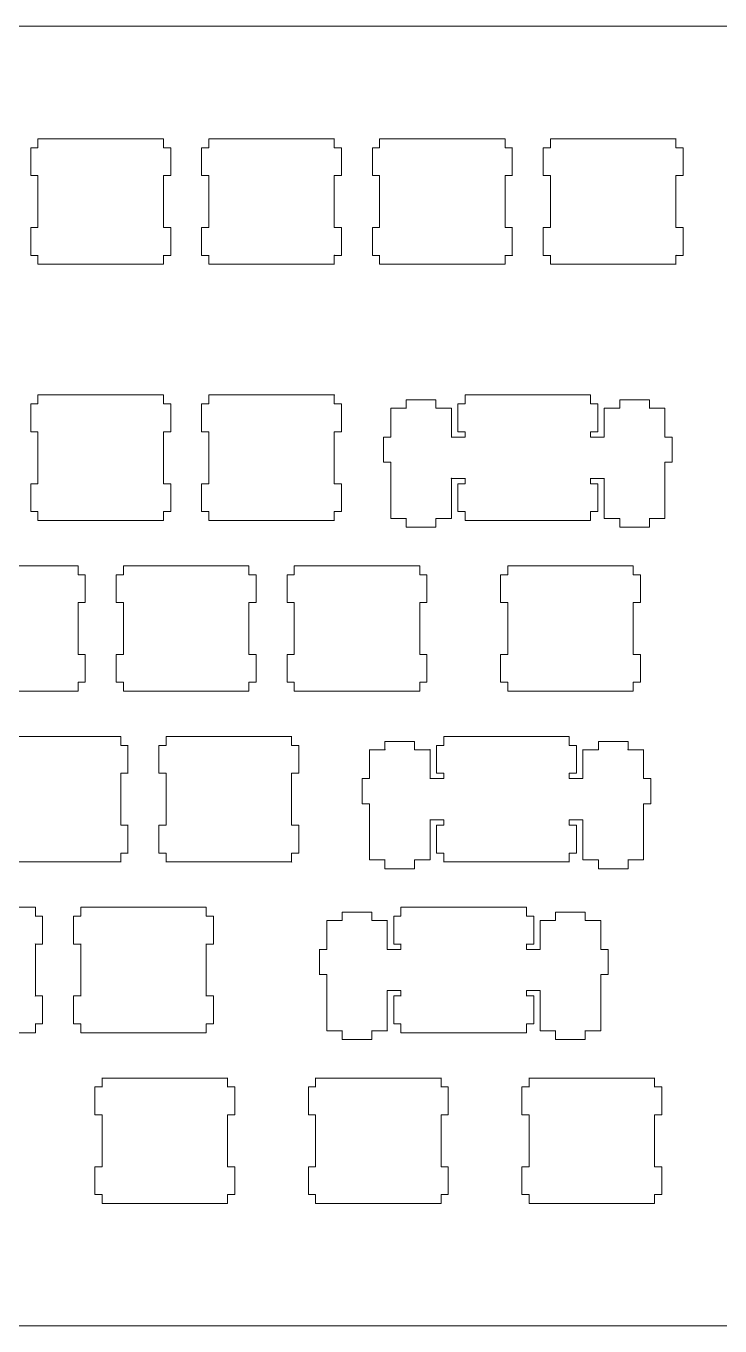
# Model space of a CAD drawing. Header units: millimetres. Extents: x 0 to 1189, y 0 to 841.
# Drawn here: x 292.9 to 370.3, y 141.1 to 286.1 of the extents above; entities that cross this region are included whole.
import ezdxf

# ---------------------------------------------------------------- set-up
doc = ezdxf.new("R2010")
doc.units = ezdxf.units.MM

msp = doc.modelspace()

# ---------------------------------------------------------------- linework, layer by layer
at = {"lineweight": 18}
for p, q in [((74.94, 286.1), (454.45, 286.1)), ((294.24, 273.52), (308.24, 273.52)), ((294.24, 272.52), (294.24, 273.52)), ((308.24, 272.52), (308.24, 273.52)), ((313.29, 273.52), (327.29, 273.52)), ((313.29, 272.52), (313.29, 273.52)), ((327.29, 272.52), (327.29, 273.52)), ((332.34, 273.52), (346.34, 273.52)), ((332.34, 272.52), (332.34, 273.52)), ((346.34, 272.52), (346.34, 273.52)), ((351.39, 273.52), (365.39, 273.52)), ((351.39, 272.52), (351.39, 273.52)), ((365.39, 272.52), (365.39, 273.52)), ((293.44, 269.42), (293.44, 272.52)), ((293.44, 272.52), (294.24, 272.52)), ((308.24, 272.52), (309.04, 272.52)), ((309.04, 269.42), (309.04, 272.52)), ((312.49, 272.52), (313.29, 272.52)), ((312.49, 269.42), (312.49, 272.52)), ((327.29, 272.52), (328.09, 272.52)), ((328.09, 269.42), (328.09, 272.52)), ((331.54, 269.42), (331.54, 272.52)), ((331.54, 272.52), (332.34, 272.52)), ((346.34, 272.52), (347.14, 272.52)), ((347.14, 269.42), (347.14, 272.52)), ((350.59, 272.52), (351.39, 272.52)), ((350.59, 269.42), (350.59, 272.52)), ((365.39, 272.52), (366.19, 272.52)), ((366.19, 269.42), (366.19, 272.52)), ((293.44, 269.42), (294.24, 269.42)), ((294.24, 263.62), (294.24, 269.42)), ((308.24, 269.42), (309.04, 269.42)), ((308.24, 263.62), (308.24, 269.42)), ((312.49, 269.42), (313.29, 269.42)), ((313.29, 263.62), (313.29, 269.42)), ((327.29, 263.62), (327.29, 269.42)), ((327.29, 269.42), (328.09, 269.42)), ((331.54, 269.42), (332.34, 269.42)), ((332.34, 263.62), (332.34, 269.42)), ((346.34, 263.62), (346.34, 269.42)), ((346.34, 269.42), (347.14, 269.42)), ((350.59, 269.42), (351.39, 269.42)), ((351.39, 263.62), (351.39, 269.42)), ((365.39, 269.42), (366.19, 269.42)), ((365.39, 263.62), (365.39, 269.42)), ((293.44, 260.52), (293.44, 263.62)), ((293.44, 263.62), (294.24, 263.62)), ((308.24, 263.62), (309.04, 263.62)), ((309.04, 260.52), (309.04, 263.62)), ((312.49, 263.62), (313.29, 263.62)), ((312.49, 260.52), (312.49, 263.62)), ((327.29, 263.62), (328.09, 263.62)), ((328.09, 260.52), (328.09, 263.62)), ((331.54, 260.52), (331.54, 263.62)), ((331.54, 263.62), (332.34, 263.62)), ((346.34, 263.62), (347.14, 263.62)), ((347.14, 260.52), (347.14, 263.62)), ((350.59, 263.62), (351.39, 263.62)), ((350.59, 260.52), (350.59, 263.62)), ((365.39, 263.62), (366.19, 263.62)), ((366.19, 260.52), (366.19, 263.62)), ((293.44, 260.52), (294.24, 260.52)), ((294.24, 259.52), (294.24, 260.52)), ((308.24, 260.52), (309.04, 260.52)), ((308.24, 259.52), (308.24, 260.52)), ((312.49, 260.52), (313.29, 260.52)), ((313.29, 259.52), (313.29, 260.52)), ((327.29, 259.52), (327.29, 260.52)), ((327.29, 260.52), (328.09, 260.52)), ((331.54, 260.52), (332.34, 260.52)), ((332.34, 259.52), (332.34, 260.52)), ((346.34, 259.52), (346.34, 260.52)), ((346.34, 260.52), (347.14, 260.52)), ((350.59, 260.52), (351.39, 260.52)), ((351.39, 259.52), (351.39, 260.52)), ((365.39, 260.52), (366.19, 260.52)), ((365.39, 259.52), (365.39, 260.52)), ((294.24, 259.52), (308.24, 259.52)), ((313.29, 259.52), (327.29, 259.52)), ((332.34, 259.52), (346.34, 259.52)), ((351.39, 259.52), (365.39, 259.52)), ((293.44, 240.84), (293.44, 243.94)), ((293.44, 243.94), (294.24, 243.94)), ((294.24, 244.94), (308.24, 244.94)), ((294.24, 243.94), (294.24, 244.94)), ((308.24, 243.94), (308.24, 244.94)), ((308.24, 243.94), (309.04, 243.94)), ((309.04, 240.84), (309.04, 243.94)), ((312.49, 243.94), (313.29, 243.94)), ((312.49, 240.84), (312.49, 243.94)), ((313.29, 244.94), (327.29, 244.94)), ((313.29, 243.94), (313.29, 244.94)), ((327.29, 243.94), (327.29, 244.94)), ((327.29, 243.94), (328.09, 243.94)), ((328.09, 240.84), (328.09, 243.94)), ((335.32, 244.39), (338.62, 244.39)), ((335.32, 243.47), (335.32, 244.39)), ((338.62, 243.47), (338.62, 244.39)), ((341.07, 240.84), (341.07, 243.94)), ((341.07, 243.94), (341.87, 243.94)), ((341.87, 244.94), (355.87, 244.94)), ((341.87, 243.94), (341.87, 244.94)), ((355.87, 243.94), (355.87, 244.94)), ((355.87, 243.94), (356.67, 243.94)), ((356.67, 240.84), (356.67, 243.94)), ((359.12, 244.39), (362.42, 244.39)), ((359.12, 243.47), (359.12, 244.39)), ((362.42, 243.47), (362.42, 244.39)), ((333.59, 243.47), (335.32, 243.47)), ((333.59, 240.24), (333.59, 243.47)), ((338.62, 243.47), (340.34, 243.47)), ((340.34, 240.24), (340.34, 243.47)), ((357.39, 240.24), (357.39, 243.47)), ((357.39, 243.47), (359.12, 243.47)), ((362.42, 243.47), (364.14, 243.47)), ((364.14, 240.24), (364.14, 243.47)), ((293.44, 240.84), (294.24, 240.84)), ((294.24, 235.04), (294.24, 240.84)), ((308.24, 240.84), (309.04, 240.84)), ((308.24, 235.04), (308.24, 240.84)), ((312.49, 240.84), (313.29, 240.84)), ((313.29, 235.04), (313.29, 240.84)), ((327.29, 235.04), (327.29, 240.84)), ((327.29, 240.84), (328.09, 240.84)), ((341.07, 240.84), (341.87, 240.84)), ((341.87, 240.24), (341.87, 240.84)), ((355.87, 240.24), (355.87, 240.84)), ((355.87, 240.84), (356.67, 240.84)), ((332.77, 240.24), (333.59, 240.24)), ((332.77, 237.44), (332.77, 240.24)), ((340.34, 240.24), (341.87, 240.24)), ((355.87, 240.24), (357.39, 240.24)), ((364.14, 240.24), (364.97, 240.24)), ((364.97, 237.44), (364.97, 240.24)), ((332.77, 237.44), (333.59, 237.44)), ((333.59, 231.17), (333.59, 237.44)), ((364.14, 231.17), (364.14, 237.44)), ((364.14, 237.44), (364.97, 237.44)), ((293.44, 231.94), (293.44, 235.04)), ((293.44, 235.04), (294.24, 235.04)), ((308.24, 235.04), (309.04, 235.04)), ((309.04, 231.94), (309.04, 235.04)), ((312.49, 235.04), (313.29, 235.04)), ((312.49, 231.94), (312.49, 235.04)), ((327.29, 235.04), (328.09, 235.04)), ((328.09, 231.94), (328.09, 235.04)), ((340.34, 235.64), (341.87, 235.64)), ((340.34, 231.17), (340.34, 235.64)), ((341.07, 231.94), (341.07, 235.04)), ((341.07, 235.04), (341.87, 235.04)), ((341.87, 235.04), (341.87, 235.64)), ((355.87, 235.64), (357.39, 235.64)), ((355.87, 235.04), (355.87, 235.64)), ((355.87, 235.04), (356.67, 235.04)), ((356.67, 231.94), (356.67, 235.04)), ((357.39, 231.17), (357.39, 235.64)), ((293.44, 231.94), (294.24, 231.94)), ((294.24, 230.94), (294.24, 231.94)), ((294.24, 230.94), (308.24, 230.94)), ((308.24, 231.94), (309.04, 231.94)), ((308.24, 230.94), (308.24, 231.94)), ((312.49, 231.94), (313.29, 231.94)), ((313.29, 230.94), (313.29, 231.94)), ((313.29, 230.94), (327.29, 230.94)), ((327.29, 230.94), (327.29, 231.94)), ((327.29, 231.94), (328.09, 231.94)), ((333.59, 231.17), (335.32, 231.17)), ((335.32, 230.19), (335.32, 231.17)), ((338.62, 231.17), (340.34, 231.17)), ((338.62, 230.19), (338.62, 231.17)), ((341.07, 231.94), (341.87, 231.94)), ((341.87, 230.94), (341.87, 231.94)), ((341.87, 230.94), (355.87, 230.94)), ((355.87, 230.94), (355.87, 231.94)), ((355.87, 231.94), (356.67, 231.94)), ((357.39, 231.17), (359.12, 231.17)), ((359.12, 230.19), (359.12, 231.17)), ((362.42, 231.17), (364.14, 231.17)), ((362.42, 230.19), (362.42, 231.17)), ((335.32, 230.19), (338.62, 230.19)), ((359.12, 230.19), (362.42, 230.19)), ((284.72, 225.89), (298.72, 225.89)), ((298.72, 224.89), (298.72, 225.89)), ((298.72, 224.89), (299.52, 224.89)), ((299.52, 221.79), (299.52, 224.89)), ((302.97, 221.79), (302.97, 224.89)), ((302.97, 224.89), (303.77, 224.89)), ((303.77, 225.89), (317.77, 225.89)), ((303.77, 224.89), (303.77, 225.89)), ((317.77, 224.89), (317.77, 225.89)), ((317.77, 224.89), (318.57, 224.89)), ((318.57, 221.79), (318.57, 224.89)), ((322.02, 224.89), (322.82, 224.89)), ((322.02, 221.79), (322.02, 224.89)), ((322.82, 225.89), (336.82, 225.89)), ((322.82, 224.89), (322.82, 225.89)), ((336.82, 224.89), (336.82, 225.89)), ((336.82, 224.89), (337.62, 224.89)), ((337.62, 221.79), (337.62, 224.89)), ((345.83, 221.79), (345.83, 224.89)), ((345.83, 224.89), (346.63, 224.89)), ((346.63, 225.89), (360.63, 225.89)), ((346.63, 224.89), (346.63, 225.89)), ((360.63, 224.89), (360.63, 225.89)), ((360.63, 224.89), (361.43, 224.89)), ((361.43, 221.79), (361.43, 224.89)), ((298.72, 215.99), (298.72, 221.79)), ((298.72, 221.79), (299.52, 221.79)), ((302.97, 221.79), (303.77, 221.79)), ((303.77, 215.99), (303.77, 221.79)), ((317.77, 215.99), (317.77, 221.79)), ((317.77, 221.79), (318.57, 221.79)), ((322.02, 221.79), (322.82, 221.79)), ((322.82, 215.99), (322.82, 221.79)), ((336.82, 221.79), (337.62, 221.79)), ((336.82, 215.99), (336.82, 221.79)), ((345.83, 221.79), (346.63, 221.79)), ((346.63, 215.99), (346.63, 221.79)), ((360.63, 221.79), (361.43, 221.79)), ((360.63, 215.99), (360.63, 221.79)), ((298.72, 215.99), (299.52, 215.99)), ((299.52, 212.89), (299.52, 215.99)), ((302.97, 212.89), (302.97, 215.99)), ((302.97, 215.99), (303.77, 215.99)), ((317.77, 215.99), (318.57, 215.99)), ((318.57, 212.89), (318.57, 215.99)), ((322.02, 215.99), (322.82, 215.99)), ((322.02, 212.89), (322.02, 215.99)), ((336.82, 215.99), (337.62, 215.99)), ((337.62, 212.89), (337.62, 215.99)), ((345.83, 212.89), (345.83, 215.99)), ((345.83, 215.99), (346.63, 215.99)), ((360.63, 215.99), (361.43, 215.99)), ((361.43, 212.89), (361.43, 215.99)), ((284.72, 211.89), (298.72, 211.89)), ((298.72, 211.89), (298.72, 212.89)), ((298.72, 212.89), (299.52, 212.89)), ((302.97, 212.89), (303.77, 212.89)), ((303.77, 211.89), (303.77, 212.89)), ((303.77, 211.89), (317.77, 211.89)), ((317.77, 211.89), (317.77, 212.89)), ((317.77, 212.89), (318.57, 212.89)), ((322.02, 212.89), (322.82, 212.89)), ((322.82, 211.89), (322.82, 212.89)), ((322.82, 211.89), (336.82, 211.89)), ((336.82, 212.89), (337.62, 212.89)), ((336.82, 211.89), (336.82, 212.89)), ((345.83, 212.89), (346.63, 212.89)), ((346.63, 211.89), (346.63, 212.89)), ((346.63, 211.89), (360.63, 211.89)), ((360.63, 212.89), (361.43, 212.89)), ((360.63, 211.89), (360.63, 212.89)), ((289.48, 206.84), (303.48, 206.84)), ((303.48, 205.84), (303.48, 206.84)), ((308.53, 206.84), (322.53, 206.84)), ((308.53, 205.84), (308.53, 206.84)), ((322.53, 205.84), (322.53, 206.84)), ((332.94, 205.37), (332.94, 206.29)), ((332.94, 206.29), (336.24, 206.29)), ((336.24, 205.37), (336.24, 206.29)), ((339.49, 206.84), (353.49, 206.84)), ((339.49, 205.84), (339.49, 206.84)), ((353.49, 205.84), (353.49, 206.84)), ((356.74, 206.29), (360.04, 206.29)), ((356.74, 205.37), (356.74, 206.29)), ((360.04, 205.37), (360.04, 206.29)), ((303.48, 205.84), (304.28, 205.84)), ((304.28, 202.74), (304.28, 205.84)), ((307.73, 202.74), (307.73, 205.84)), ((307.73, 205.84), (308.53, 205.84)), ((322.53, 205.84), (323.33, 205.84)), ((323.33, 202.74), (323.33, 205.84)), ((331.21, 205.37), (332.94, 205.37)), ((331.21, 202.14), (331.21, 205.37)), ((336.24, 205.37), (337.96, 205.37)), ((337.96, 202.14), (337.96, 205.37)), ((338.69, 205.84), (339.49, 205.84)), ((338.69, 202.74), (338.69, 205.84)), ((353.49, 205.84), (354.29, 205.84)), ((354.29, 202.74), (354.29, 205.84)), ((355.01, 205.37), (356.74, 205.37)), ((355.01, 202.14), (355.01, 205.37)), ((360.04, 205.37), (361.76, 205.37)), ((361.76, 202.14), (361.76, 205.37)), ((303.48, 196.94), (303.48, 202.74)), ((303.48, 202.74), (304.28, 202.74)), ((307.73, 202.74), (308.53, 202.74)), ((308.53, 196.94), (308.53, 202.74)), ((322.53, 202.74), (323.33, 202.74)), ((322.53, 196.94), (322.53, 202.74)), ((330.39, 202.14), (331.21, 202.14)), ((330.39, 199.34), (330.39, 202.14)), ((337.96, 202.14), (339.49, 202.14)), ((338.69, 202.74), (339.49, 202.74)), ((339.49, 202.14), (339.49, 202.74)), ((353.49, 202.14), (353.49, 202.74)), ((353.49, 202.74), (354.29, 202.74)), ((353.49, 202.14), (355.01, 202.14)), ((361.76, 202.14), (362.59, 202.14)), ((362.59, 199.34), (362.59, 202.14)), ((330.39, 199.34), (331.21, 199.34)), ((331.21, 193.07), (331.21, 199.34)), ((361.76, 193.07), (361.76, 199.34)), ((361.76, 199.34), (362.59, 199.34)), ((337.96, 197.54), (339.49, 197.54)), ((337.96, 193.07), (337.96, 197.54)), ((339.49, 196.94), (339.49, 197.54)), ((353.49, 196.94), (353.49, 197.54)), ((353.49, 197.54), (355.01, 197.54)), ((355.01, 193.07), (355.01, 197.54)), ((303.48, 196.94), (304.28, 196.94)), ((304.28, 193.84), (304.28, 196.94)), ((307.73, 193.84), (307.73, 196.94)), ((307.73, 196.94), (308.53, 196.94)), ((322.53, 196.94), (323.33, 196.94)), ((323.33, 193.84), (323.33, 196.94)), ((338.69, 196.94), (339.49, 196.94)), ((338.69, 193.84), (338.69, 196.94)), ((353.49, 196.94), (354.29, 196.94)), ((354.29, 193.84), (354.29, 196.94)), ((303.48, 192.84), (303.48, 193.84)), ((303.48, 193.84), (304.28, 193.84)), ((307.73, 193.84), (308.53, 193.84)), ((308.53, 192.84), (308.53, 193.84)), ((322.53, 193.84), (323.33, 193.84)), ((322.53, 192.84), (322.53, 193.84)), ((331.21, 193.07), (332.94, 193.07)), ((332.94, 192.09), (332.94, 193.07)), ((336.24, 193.07), (337.96, 193.07)), ((336.24, 192.09), (336.24, 193.07)), ((338.69, 193.84), (339.49, 193.84)), ((339.49, 192.84), (339.49, 193.84)), ((353.49, 192.84), (353.49, 193.84)), ((353.49, 193.84), (354.29, 193.84)), ((355.01, 193.07), (356.74, 193.07)), ((356.74, 192.09), (356.74, 193.07)), ((360.04, 193.07), (361.76, 193.07)), ((360.04, 192.09), (360.04, 193.07)), ((289.48, 192.84), (303.48, 192.84)), ((308.53, 192.84), (322.53, 192.84)), ((332.94, 192.09), (336.24, 192.09)), ((339.49, 192.84), (353.49, 192.84)), ((356.74, 192.09), (360.04, 192.09)), ((279.96, 187.79), (293.95, 187.79)), ((293.95, 186.79), (293.95, 187.79)), ((299.01, 187.79), (313, 187.79)), ((299.01, 186.79), (299.01, 187.79)), ((313, 186.79), (313, 187.79)), ((328.17, 187.24), (331.47, 187.24)), ((328.17, 186.32), (328.17, 187.24)), ((331.47, 186.32), (331.47, 187.24)), ((334.72, 187.79), (348.72, 187.79)), ((334.72, 186.79), (334.72, 187.79)), ((348.72, 186.79), (348.72, 187.79)), ((351.97, 187.24), (355.27, 187.24)), ((351.97, 186.32), (351.97, 187.24)), ((355.27, 186.32), (355.27, 187.24)), ((293.95, 186.79), (294.76, 186.79)), ((294.76, 183.69), (294.76, 186.79)), ((298.2, 186.79), (299.01, 186.79)), ((298.2, 183.69), (298.2, 186.79)), ((313, 186.79), (313.81, 186.79)), ((313.81, 183.69), (313.81, 186.79)), ((326.45, 186.32), (328.17, 186.32)), ((326.45, 183.09), (326.45, 186.32)), ((331.47, 186.32), (333.2, 186.32)), ((333.2, 183.09), (333.2, 186.32)), ((333.92, 183.69), (333.92, 186.79)), ((333.92, 186.79), (334.72, 186.79)), ((348.72, 186.79), (349.52, 186.79)), ((349.52, 183.69), (349.52, 186.79)), ((350.25, 186.32), (351.97, 186.32)), ((350.25, 183.09), (350.25, 186.32)), ((355.27, 186.32), (357, 186.32)), ((357, 183.09), (357, 186.32)), ((293.95, 183.69), (294.76, 183.69)), ((293.95, 177.89), (293.95, 183.69)), ((298.2, 183.69), (299.01, 183.69)), ((299.01, 177.89), (299.01, 183.69)), ((313, 177.89), (313, 183.69)), ((313, 183.69), (313.81, 183.69)), ((325.62, 180.29), (325.62, 183.09)), ((325.62, 183.09), (326.45, 183.09)), ((333.2, 183.09), (334.72, 183.09)), ((333.92, 183.69), (334.72, 183.69)), ((334.72, 183.09), (334.72, 183.69)), ((348.72, 183.69), (349.52, 183.69)), ((348.72, 183.09), (348.72, 183.69)), ((348.72, 183.09), (350.25, 183.09)), ((357, 183.09), (357.82, 183.09)), ((357.82, 180.29), (357.82, 183.09)), ((325.62, 180.29), (326.45, 180.29)), ((326.45, 174.02), (326.45, 180.29)), ((357, 180.29), (357.82, 180.29)), ((357, 174.02), (357, 180.29)), ((333.2, 174.02), (333.2, 178.49)), ((333.2, 178.49), (334.72, 178.49)), ((334.72, 177.89), (334.72, 178.49)), ((348.72, 178.49), (350.25, 178.49)), ((348.72, 177.89), (348.72, 178.49)), ((350.25, 174.02), (350.25, 178.49)), ((293.95, 177.89), (294.76, 177.89)), ((294.76, 174.79), (294.76, 177.89)), ((298.2, 177.89), (299.01, 177.89)), ((298.2, 174.79), (298.2, 177.89)), ((313, 177.89), (313.81, 177.89)), ((313.81, 174.79), (313.81, 177.89)), ((333.92, 174.79), (333.92, 177.89)), ((333.92, 177.89), (334.72, 177.89)), ((348.72, 177.89), (349.52, 177.89)), ((349.52, 174.79), (349.52, 177.89)), ((293.95, 174.79), (294.76, 174.79)), ((293.95, 173.79), (293.95, 174.79)), ((298.2, 174.79), (299.01, 174.79)), ((299.01, 173.79), (299.01, 174.79)), ((313, 173.79), (313, 174.79)), ((313, 174.79), (313.81, 174.79)), ((333.92, 174.79), (334.72, 174.79)), ((334.72, 173.79), (334.72, 174.79)), ((348.72, 174.79), (349.52, 174.79)), ((348.72, 173.79), (348.72, 174.79)), ((279.96, 173.79), (293.95, 173.79)), ((299.01, 173.79), (313, 173.79)), ((326.45, 174.02), (328.17, 174.02)), ((328.17, 173.04), (328.17, 174.02)), ((328.17, 173.04), (331.47, 173.04)), ((331.47, 174.02), (333.2, 174.02)), ((331.47, 173.04), (331.47, 174.02)), ((334.72, 173.79), (348.72, 173.79)), ((350.25, 174.02), (351.97, 174.02)), ((351.97, 173.04), (351.97, 174.02)), ((351.97, 173.04), (355.27, 173.04)), ((355.27, 174.02), (357, 174.02)), ((355.27, 173.04), (355.27, 174.02)), ((301.39, 168.74), (315.39, 168.74)), ((301.39, 167.74), (301.39, 168.74)), ((315.39, 167.74), (315.39, 168.74)), ((325.2, 168.74), (339.2, 168.74)), ((325.2, 167.74), (325.2, 168.74)), ((339.2, 167.74), (339.2, 168.74)), ((349.01, 168.74), (363.01, 168.74)), ((349.01, 167.74), (349.01, 168.74)), ((363.01, 167.74), (363.01, 168.74)), ((300.59, 164.64), (300.59, 167.74)), ((300.59, 167.74), (301.39, 167.74)), ((315.39, 167.74), (316.18, 167.74)), ((316.18, 164.64), (316.18, 167.74)), ((324.4, 167.74), (325.2, 167.74)), ((324.4, 164.64), (324.4, 167.74)), ((339.2, 167.74), (340, 167.74)), ((340, 164.64), (340, 167.74)), ((348.21, 164.64), (348.21, 167.74)), ((348.21, 167.74), (349.01, 167.74)), ((363.01, 167.74), (363.81, 167.74)), ((363.81, 164.64), (363.81, 167.74)), ((300.59, 164.64), (301.39, 164.64)), ((301.39, 158.84), (301.39, 164.64)), ((315.39, 158.84), (315.39, 164.64)), ((315.39, 164.64), (316.18, 164.64)), ((324.4, 164.64), (325.2, 164.64)), ((325.2, 158.84), (325.2, 164.64)), ((339.2, 158.84), (339.2, 164.64)), ((339.2, 164.64), (340, 164.64)), ((348.21, 164.64), (349.01, 164.64)), ((349.01, 158.84), (349.01, 164.64)), ((363.01, 164.64), (363.81, 164.64)), ((363.01, 158.84), (363.01, 164.64)), ((300.59, 155.74), (300.59, 158.84)), ((300.59, 158.84), (301.39, 158.84)), ((315.39, 158.84), (316.18, 158.84)), ((316.18, 155.74), (316.18, 158.84)), ((324.4, 158.84), (325.2, 158.84)), ((324.4, 155.74), (324.4, 158.84)), ((339.2, 158.84), (340, 158.84)), ((340, 155.74), (340, 158.84)), ((348.21, 155.74), (348.21, 158.84)), ((348.21, 158.84), (349.01, 158.84)), ((363.01, 158.84), (363.81, 158.84)), ((363.81, 155.74), (363.81, 158.84)), ((300.59, 155.74), (301.39, 155.74)), ((301.39, 154.74), (301.39, 155.74)), ((315.39, 154.74), (315.39, 155.74)), ((315.39, 155.74), (316.18, 155.74)), ((324.4, 155.74), (325.2, 155.74)), ((325.2, 154.74), (325.2, 155.74)), ((339.2, 154.74), (339.2, 155.74)), ((339.2, 155.74), (340, 155.74)), ((348.21, 155.74), (349.01, 155.74)), ((349.01, 154.74), (349.01, 155.74)), ((363.01, 155.74), (363.81, 155.74)), ((363.01, 154.74), (363.01, 155.74)), ((301.39, 154.74), (315.39, 154.74)), ((325.2, 154.74), (339.2, 154.74)), ((349.01, 154.74), (363.01, 154.74)), ((74.94, 141.07), (499.37, 141.08))]:
    msp.add_line(p, q, dxfattribs=at)
for centre, radius in [((294.24, 273.52), 0.00318), ((294.24, 273.52), 0.00318), ((308.24, 273.52), 0.00317), ((308.24, 273.52), 0.00317), ((313.29, 273.52), 0.00318), ((313.29, 273.52), 0.00318), ((327.29, 273.52), 0.00317), ((327.29, 273.52), 0.00317), ((332.34, 273.52), 0.00318), ((332.34, 273.52), 0.00318), ((346.34, 273.52), 0.00317), ((346.34, 273.52), 0.00317), ((351.39, 273.52), 0.00317), ((351.39, 273.52), 0.00317), ((365.39, 273.52), 0.00317), ((365.39, 273.52), 0.00317), ((293.44, 272.52), 0.00318), ((293.44, 272.52), 0.00318), ((294.24, 272.52), 0.00318), ((294.24, 272.52), 0.00318), ((308.24, 272.52), 0.00317), ((308.24, 272.52), 0.00317), ((309.04, 272.52), 0.00317), ((309.04, 272.52), 0.00317), ((312.49, 272.52), 0.00318), ((312.49, 272.52), 0.00318), ((313.29, 272.52), 0.00318), ((313.29, 272.52), 0.00318), ((327.29, 272.52), 0.00317), ((327.29, 272.52), 0.00317), ((328.09, 272.52), 0.00317), ((328.09, 272.52), 0.00317), ((331.54, 272.52), 0.00318), ((331.54, 272.52), 0.00318), ((332.34, 272.52), 0.00318), ((332.34, 272.52), 0.00318), ((346.34, 272.52), 0.00317), ((346.34, 272.52), 0.00317), ((347.14, 272.52), 0.00317), ((347.14, 272.52), 0.00317), ((350.59, 272.52), 0.00318), ((350.59, 272.52), 0.00318), ((351.39, 272.52), 0.00317), ((351.39, 272.52), 0.00317), ((365.39, 272.52), 0.00317), ((365.39, 272.52), 0.00317), ((366.19, 272.52), 0.00318), ((366.19, 272.52), 0.00318), ((293.44, 269.42), 0.00318), ((293.44, 269.42), 0.00318), ((294.24, 269.42), 0.00318), ((294.24, 269.42), 0.00318), ((308.24, 269.42), 0.00317), ((308.24, 269.42), 0.00317), ((309.04, 269.42), 0.00317), ((309.04, 269.42), 0.00317), ((312.49, 269.42), 0.00318), ((312.49, 269.42), 0.00318), ((313.29, 269.42), 0.00318), ((313.29, 269.42), 0.00318), ((327.29, 269.42), 0.00317), ((327.29, 269.42), 0.00317), ((328.09, 269.42), 0.00317), ((328.09, 269.42), 0.00317), ((331.54, 269.42), 0.00318), ((331.54, 269.42), 0.00318), ((332.34, 269.42), 0.00318), ((332.34, 269.42), 0.00318), ((346.34, 269.42), 0.00317), ((346.34, 269.42), 0.00317), ((347.14, 269.42), 0.00317), ((347.14, 269.42), 0.00317), ((350.59, 269.42), 0.00318), ((350.59, 269.42), 0.00318), ((351.39, 269.42), 0.00317), ((351.39, 269.42), 0.00317), ((365.39, 269.42), 0.00317), ((365.39, 269.42), 0.00317), ((366.19, 269.42), 0.00318), ((366.19, 269.42), 0.00318), ((293.44, 263.62), 0.00318), ((293.44, 263.62), 0.00318), ((294.24, 263.62), 0.00318), ((294.24, 263.62), 0.00318), ((308.24, 263.62), 0.00317), ((308.24, 263.62), 0.00317), ((309.04, 263.62), 0.00317), ((309.04, 263.62), 0.00317), ((312.49, 263.62), 0.00318), ((312.49, 263.62), 0.00318), ((313.29, 263.62), 0.00318), ((313.29, 263.62), 0.00318), ((327.29, 263.62), 0.00317), ((327.29, 263.62), 0.00317), ((328.09, 263.62), 0.00317), ((328.09, 263.62), 0.00317), ((331.54, 263.62), 0.00318), ((331.54, 263.62), 0.00318), ((332.34, 263.62), 0.00318), ((332.34, 263.62), 0.00318), ((346.34, 263.62), 0.00317), ((346.34, 263.62), 0.00317), ((347.14, 263.62), 0.00317), ((347.14, 263.62), 0.00317), ((350.59, 263.62), 0.00318), ((350.59, 263.62), 0.00318), ((351.39, 263.62), 0.00317), ((351.39, 263.62), 0.00317), ((365.39, 263.62), 0.00317), ((365.39, 263.62), 0.00317), ((366.19, 263.62), 0.00318), ((366.19, 263.62), 0.00318), ((293.44, 260.52), 0.00318), ((293.44, 260.52), 0.00318), ((294.24, 260.52), 0.00318), ((294.24, 260.52), 0.00318), ((308.24, 260.52), 0.00317), ((308.24, 260.52), 0.00317), ((309.04, 260.52), 0.00317), ((309.04, 260.52), 0.00317), ((312.49, 260.52), 0.00318), ((312.49, 260.52), 0.00318), ((313.29, 260.52), 0.00318), ((313.29, 260.52), 0.00318), ((327.29, 260.52), 0.00317), ((327.29, 260.52), 0.00317), ((328.09, 260.52), 0.00317), ((328.09, 260.52), 0.00317), ((331.54, 260.52), 0.00318), ((331.54, 260.52), 0.00318), ((332.34, 260.52), 0.00318), ((332.34, 260.52), 0.00318), ((346.34, 260.52), 0.00317), ((346.34, 260.52), 0.00317), ((347.14, 260.52), 0.00317), ((347.14, 260.52), 0.00317), ((350.59, 260.52), 0.00318), ((350.59, 260.52), 0.00318), ((351.39, 260.52), 0.00317), ((351.39, 260.52), 0.00317), ((365.39, 260.52), 0.00317), ((365.39, 260.52), 0.00317), ((366.19, 260.52), 0.00318), ((366.19, 260.52), 0.00318), ((294.24, 259.52), 0.00318), ((294.24, 259.52), 0.00318), ((308.24, 259.52), 0.00317), ((308.24, 259.52), 0.00317), ((313.29, 259.52), 0.00318), ((313.29, 259.52), 0.00318), ((327.29, 259.52), 0.00317), ((327.29, 259.52), 0.00317), ((332.34, 259.52), 0.00318), ((332.34, 259.52), 0.00318), ((346.34, 259.52), 0.00317), ((346.34, 259.52), 0.00317), ((351.39, 259.52), 0.00317), ((351.39, 259.52), 0.00317), ((365.39, 259.52), 0.00317), ((365.39, 259.52), 0.00317), ((293.44, 243.94), 0.00318), ((293.44, 243.94), 0.00318), ((294.24, 244.94), 0.00318), ((294.24, 244.94), 0.00318), ((294.24, 243.94), 0.00318), ((294.24, 243.94), 0.00318), ((308.24, 244.94), 0.00317), ((308.24, 244.94), 0.00317), ((308.24, 243.94), 0.00317), ((308.24, 243.94), 0.00317), ((309.04, 243.94), 0.00317), ((309.04, 243.94), 0.00317), ((312.49, 243.94), 0.00318), ((312.49, 243.94), 0.00318), ((313.29, 244.94), 0.00318), ((313.29, 244.94), 0.00318), ((313.29, 243.94), 0.00318), ((313.29, 243.94), 0.00318), ((327.29, 244.94), 0.00317), ((327.29, 244.94), 0.00317), ((327.29, 243.94), 0.00317), ((327.29, 243.94), 0.00317), ((328.09, 243.94), 0.00317), ((328.09, 243.94), 0.00317), ((335.32, 244.39), 0.00318), ((335.32, 244.39), 0.00318), ((338.62, 244.39), 0.00317), ((338.62, 244.39), 0.00317), ((341.07, 243.94), 0.00318), ((341.07, 243.94), 0.00318), ((341.87, 244.94), 0.00317), ((341.87, 244.94), 0.00317), ((341.87, 243.94), 0.00317), ((341.87, 243.94), 0.00317), ((355.87, 244.94), 0.00318), ((355.87, 244.94), 0.00318), ((355.87, 243.94), 0.00318), ((355.87, 243.94), 0.00318), ((356.67, 243.94), 0.00318), ((356.67, 243.94), 0.00318), ((359.12, 244.39), 0.00317), ((359.12, 244.39), 0.00317), ((362.42, 244.39), 0.00318), ((362.42, 244.39), 0.00318), ((333.59, 243.47), 0.00317), ((333.59, 243.47), 0.00317), ((335.32, 243.47), 0.00318), ((335.32, 243.47), 0.00318), ((338.62, 243.47), 0.00317), ((338.62, 243.47), 0.00317), ((340.34, 243.47), 0.00317), ((340.34, 243.47), 0.00317), ((357.39, 243.47), 0.00317), ((357.39, 243.47), 0.00317), ((359.12, 243.47), 0.00317), ((359.12, 243.47), 0.00317), ((362.42, 243.47), 0.00318), ((362.42, 243.47), 0.00318), ((364.14, 243.47), 0.00317), ((364.14, 243.47), 0.00317), ((293.44, 240.84), 0.00318), ((293.44, 240.84), 0.00318), ((294.24, 240.84), 0.00318), ((294.24, 240.84), 0.00318), ((308.24, 240.84), 0.00317), ((308.24, 240.84), 0.00317), ((309.04, 240.84), 0.00317), ((309.04, 240.84), 0.00317), ((312.49, 240.84), 0.00318), ((312.49, 240.84), 0.00318), ((313.29, 240.84), 0.00318), ((313.29, 240.84), 0.00318), ((327.29, 240.84), 0.00317), ((327.29, 240.84), 0.00317), ((328.09, 240.84), 0.00317), ((328.09, 240.84), 0.00317), ((341.07, 240.84), 0.00318), ((341.07, 240.84), 0.00318), ((341.87, 240.84), 0.00317), ((341.87, 240.84), 0.00317), ((355.87, 240.84), 0.00318), ((355.87, 240.84), 0.00318), ((356.67, 240.84), 0.00318), ((356.67, 240.84), 0.00318), ((332.77, 240.24), 0.00317), ((332.77, 240.24), 0.00317), ((333.59, 240.24), 0.00317), ((333.59, 240.24), 0.00317), ((340.34, 240.24), 0.00317), ((340.34, 240.24), 0.00317), ((341.87, 240.24), 0.00317), ((341.87, 240.24), 0.00317), ((355.87, 240.24), 0.00318), ((355.87, 240.24), 0.00318), ((357.39, 240.24), 0.00317), ((357.39, 240.24), 0.00317), ((364.14, 240.24), 0.00317), ((364.14, 240.24), 0.00317), ((364.97, 240.24), 0.00317), ((364.97, 240.24), 0.00317), ((332.77, 237.44), 0.00317), ((332.77, 237.44), 0.00317), ((333.59, 237.44), 0.00317), ((333.59, 237.44), 0.00317), ((364.14, 237.44), 0.00317), ((364.14, 237.44), 0.00317), ((364.97, 237.44), 0.00317), ((364.97, 237.44), 0.00317), ((293.44, 235.04), 0.00318), ((293.44, 235.04), 0.00318), ((294.24, 235.04), 0.00318), ((294.24, 235.04), 0.00318), ((308.24, 235.04), 0.00317), ((308.24, 235.04), 0.00317), ((309.04, 235.04), 0.00317), ((309.04, 235.04), 0.00317), ((312.49, 235.04), 0.00318), ((312.49, 235.04), 0.00318), ((313.29, 235.04), 0.00318), ((313.29, 235.04), 0.00318), ((327.29, 235.04), 0.00317), ((327.29, 235.04), 0.00317), ((328.09, 235.04), 0.00317), ((328.09, 235.04), 0.00317), ((340.34, 235.64), 0.00317), ((340.34, 235.64), 0.00317), ((341.07, 235.04), 0.00318), ((341.07, 235.04), 0.00318), ((341.87, 235.64), 0.00317), ((341.87, 235.64), 0.00317), ((341.87, 235.04), 0.00317), ((341.87, 235.04), 0.00317), ((355.87, 235.64), 0.00318), ((355.87, 235.64), 0.00318), ((355.87, 235.04), 0.00318), ((355.87, 235.04), 0.00318), ((356.67, 235.04), 0.00318), ((356.67, 235.04), 0.00318), ((357.39, 235.64), 0.00317), ((357.39, 235.64), 0.00317), ((293.44, 231.94), 0.00318), ((293.44, 231.94), 0.00318), ((294.24, 231.94), 0.00318), ((294.24, 231.94), 0.00318), ((294.24, 230.94), 0.00318), ((294.24, 230.94), 0.00318), ((308.24, 231.94), 0.00317), ((308.24, 231.94), 0.00317), ((308.24, 230.94), 0.00317), ((308.24, 230.94), 0.00317), ((309.04, 231.94), 0.00317), ((309.04, 231.94), 0.00317), ((312.49, 231.94), 0.00318), ((312.49, 231.94), 0.00318), ((313.29, 231.94), 0.00318), ((313.29, 231.94), 0.00318), ((313.29, 230.94), 0.00318), ((313.29, 230.94), 0.00318), ((327.29, 231.94), 0.00317), ((327.29, 231.94), 0.00317), ((327.29, 230.94), 0.00317), ((327.29, 230.94), 0.00317), ((328.09, 231.94), 0.00317), ((328.09, 231.94), 0.00317), ((333.59, 231.17), 0.00317), ((333.59, 231.17), 0.00317), ((335.32, 231.17), 0.00318), ((335.32, 231.17), 0.00318), ((338.62, 231.17), 0.00317), ((338.62, 231.17), 0.00317), ((340.34, 231.17), 0.00317), ((340.34, 231.17), 0.00317), ((341.07, 231.94), 0.00318), ((341.07, 231.94), 0.00318), ((341.87, 231.94), 0.00317), ((341.87, 231.94), 0.00317), ((341.87, 230.94), 0.00317), ((341.87, 230.94), 0.00317), ((355.87, 231.94), 0.00318), ((355.87, 231.94), 0.00318), ((355.87, 230.94), 0.00318), ((355.87, 230.94), 0.00318), ((356.67, 231.94), 0.00318), ((356.67, 231.94), 0.00318), ((357.39, 231.17), 0.00317), ((357.39, 231.17), 0.00317), ((359.12, 231.17), 0.00317), ((359.12, 231.17), 0.00317), ((362.42, 231.17), 0.00318), ((362.42, 231.17), 0.00318), ((364.14, 231.17), 0.00317), ((364.14, 231.17), 0.00317), ((335.32, 230.19), 0.00318), ((335.32, 230.19), 0.00318), ((338.62, 230.19), 0.00317), ((338.62, 230.19), 0.00317), ((359.12, 230.19), 0.00317), ((359.12, 230.19), 0.00317), ((362.42, 230.19), 0.00318), ((362.42, 230.19), 0.00318), ((298.72, 225.89), 0.00318), ((298.72, 225.89), 0.00318), ((298.72, 224.89), 0.00318), ((298.72, 224.89), 0.00318), ((299.52, 224.89), 0.00318), ((299.52, 224.89), 0.00318), ((302.97, 224.89), 0.00317), ((302.97, 224.89), 0.00317), ((303.77, 225.89), 0.00317), ((303.77, 225.89), 0.00317), ((303.77, 224.89), 0.00317), ((303.77, 224.89), 0.00317), ((317.77, 225.89), 0.00318), ((317.77, 225.89), 0.00318), ((317.77, 224.89), 0.00318), ((317.77, 224.89), 0.00318), ((318.57, 224.89), 0.00317), ((318.57, 224.89), 0.00317), ((322.02, 224.89), 0.00317), ((322.02, 224.89), 0.00317), ((322.82, 225.89), 0.00317), ((322.82, 225.89), 0.00317), ((322.82, 224.89), 0.00317), ((322.82, 224.89), 0.00317), ((336.82, 225.89), 0.00318), ((336.82, 225.89), 0.00318), ((336.82, 224.89), 0.00318), ((336.82, 224.89), 0.00318), ((337.62, 224.89), 0.00318), ((337.62, 224.89), 0.00318), ((345.83, 224.89), 0.00318), ((345.83, 224.89), 0.00318), ((346.63, 225.89), 0.00317), ((346.63, 225.89), 0.00317), ((346.63, 224.89), 0.00317), ((346.63, 224.89), 0.00317), ((360.63, 225.89), 0.00317), ((360.63, 225.89), 0.00317), ((360.63, 224.89), 0.00317), ((360.63, 224.89), 0.00317), ((361.43, 224.89), 0.00318), ((361.43, 224.89), 0.00318), ((298.72, 221.79), 0.00318), ((298.72, 221.79), 0.00318), ((299.52, 221.79), 0.00318), ((299.52, 221.79), 0.00318), ((302.97, 221.79), 0.00317), ((302.97, 221.79), 0.00317), ((303.77, 221.79), 0.00317), ((303.77, 221.79), 0.00317), ((317.77, 221.79), 0.00318), ((317.77, 221.79), 0.00318), ((318.57, 221.79), 0.00317), ((318.57, 221.79), 0.00317), ((322.02, 221.79), 0.00317), ((322.02, 221.79), 0.00317), ((322.82, 221.79), 0.00317), ((322.82, 221.79), 0.00317), ((336.82, 221.79), 0.00318), ((336.82, 221.79), 0.00318), ((337.62, 221.79), 0.00318), ((337.62, 221.79), 0.00318), ((345.83, 221.79), 0.00318), ((345.83, 221.79), 0.00318), ((346.63, 221.79), 0.00317), ((346.63, 221.79), 0.00317), ((360.63, 221.79), 0.00317), ((360.63, 221.79), 0.00317), ((361.43, 221.79), 0.00318), ((361.43, 221.79), 0.00318), ((298.72, 215.99), 0.00318), ((298.72, 215.99), 0.00318), ((299.52, 215.99), 0.00318), ((299.52, 215.99), 0.00318), ((302.97, 215.99), 0.00317), ((302.97, 215.99), 0.00317), ((303.77, 215.99), 0.00317), ((303.77, 215.99), 0.00317), ((317.77, 215.99), 0.00318), ((317.77, 215.99), 0.00318), ((318.57, 215.99), 0.00317), ((318.57, 215.99), 0.00317), ((322.02, 215.99), 0.00317), ((322.02, 215.99), 0.00317), ((322.82, 215.99), 0.00317), ((322.82, 215.99), 0.00317), ((336.82, 215.99), 0.00318), ((336.82, 215.99), 0.00318), ((337.62, 215.99), 0.00318), ((337.62, 215.99), 0.00318), ((345.83, 215.99), 0.00318), ((345.83, 215.99), 0.00318), ((346.63, 215.99), 0.00317), ((346.63, 215.99), 0.00317), ((360.63, 215.99), 0.00317), ((360.63, 215.99), 0.00317), ((361.43, 215.99), 0.00318), ((361.43, 215.99), 0.00318), ((298.72, 212.89), 0.00318), ((298.72, 212.89), 0.00318), ((298.72, 211.89), 0.00318), ((298.72, 211.89), 0.00318), ((299.52, 212.89), 0.00318), ((299.52, 212.89), 0.00318), ((302.97, 212.89), 0.00317), ((302.97, 212.89), 0.00317), ((303.77, 212.89), 0.00317), ((303.77, 212.89), 0.00317), ((303.77, 211.89), 0.00317), ((303.77, 211.89), 0.00317), ((317.77, 212.89), 0.00318), ((317.77, 212.89), 0.00318), ((317.77, 211.89), 0.00318), ((317.77, 211.89), 0.00318), ((318.57, 212.89), 0.00317), ((318.57, 212.89), 0.00317), ((322.02, 212.89), 0.00317), ((322.02, 212.89), 0.00317), ((322.82, 212.89), 0.00317), ((322.82, 212.89), 0.00317), ((322.82, 211.89), 0.00317), ((322.82, 211.89), 0.00317), ((336.82, 212.89), 0.00318), ((336.82, 212.89), 0.00318), ((336.82, 211.89), 0.00318), ((336.82, 211.89), 0.00318), ((337.62, 212.89), 0.00318), ((337.62, 212.89), 0.00318), ((345.83, 212.89), 0.00318), ((345.83, 212.89), 0.00318), ((346.63, 212.89), 0.00317), ((346.63, 212.89), 0.00317), ((346.63, 211.89), 0.00317), ((346.63, 211.89), 0.00317), ((360.63, 212.89), 0.00317), ((360.63, 212.89), 0.00317), ((360.63, 211.89), 0.00317), ((360.63, 211.89), 0.00317), ((361.43, 212.89), 0.00318), ((361.43, 212.89), 0.00318), ((303.48, 206.84), 0.00318), ((303.48, 206.84), 0.00318), ((308.53, 206.84), 0.00317), ((308.53, 206.84), 0.00317), ((322.53, 206.84), 0.00318), ((322.53, 206.84), 0.00318), ((332.94, 206.29), 0.00317), ((332.94, 206.29), 0.00317), ((336.24, 206.29), 0.00317), ((336.24, 206.29), 0.00317), ((339.49, 206.84), 0.00317), ((339.49, 206.84), 0.00317), ((353.49, 206.84), 0.00318), ((353.49, 206.84), 0.00318), ((356.74, 206.29), 0.00318), ((356.74, 206.29), 0.00318), ((360.04, 206.29), 0.00318), ((360.04, 206.29), 0.00318), ((303.48, 205.84), 0.00318), ((303.48, 205.84), 0.00318), ((304.28, 205.84), 0.00318), ((304.28, 205.84), 0.00318), ((307.73, 205.84), 0.00318), ((307.73, 205.84), 0.00318), ((308.53, 205.84), 0.00317), ((308.53, 205.84), 0.00317), ((322.53, 205.84), 0.00318), ((322.53, 205.84), 0.00318), ((323.33, 205.84), 0.00318), ((323.33, 205.84), 0.00318), ((331.21, 205.37), 0.00318), ((331.21, 205.37), 0.00318), ((332.94, 205.37), 0.00317), ((332.94, 205.37), 0.00317), ((336.24, 205.37), 0.00317), ((336.24, 205.37), 0.00317), ((337.96, 205.37), 0.00317), ((337.96, 205.37), 0.00317), ((338.69, 205.84), 0.00317), ((338.69, 205.84), 0.00317), ((339.49, 205.84), 0.00317), ((339.49, 205.84), 0.00317), ((353.49, 205.84), 0.00318), ((353.49, 205.84), 0.00318), ((354.29, 205.84), 0.00317), ((354.29, 205.84), 0.00317), ((355.01, 205.37), 0.00318), ((355.01, 205.37), 0.00318), ((356.74, 205.37), 0.00318), ((356.74, 205.37), 0.00318), ((360.04, 205.37), 0.00318), ((360.04, 205.37), 0.00318), ((361.76, 205.37), 0.00318), ((361.76, 205.37), 0.00318), ((303.48, 202.74), 0.00318), ((303.48, 202.74), 0.00318), ((304.28, 202.74), 0.00318), ((304.28, 202.74), 0.00318), ((307.73, 202.74), 0.00318), ((307.73, 202.74), 0.00318), ((308.53, 202.74), 0.00317), ((308.53, 202.74), 0.00317), ((322.53, 202.74), 0.00318), ((322.53, 202.74), 0.00318), ((323.33, 202.74), 0.00318), ((323.33, 202.74), 0.00318), ((330.39, 202.14), 0.00317), ((330.39, 202.14), 0.00317), ((331.21, 202.14), 0.00318), ((331.21, 202.14), 0.00318), ((337.96, 202.14), 0.00317), ((337.96, 202.14), 0.00317), ((338.69, 202.74), 0.00317), ((338.69, 202.74), 0.00317), ((339.49, 202.74), 0.00317), ((339.49, 202.74), 0.00317), ((339.49, 202.14), 0.00317), ((339.49, 202.14), 0.00317), ((353.49, 202.74), 0.00318), ((353.49, 202.74), 0.00318), ((353.49, 202.14), 0.00318), ((353.49, 202.14), 0.00318), ((354.29, 202.74), 0.00317), ((354.29, 202.74), 0.00317), ((355.01, 202.14), 0.00318), ((355.01, 202.14), 0.00318), ((361.76, 202.14), 0.00318), ((361.76, 202.14), 0.00318), ((362.59, 202.14), 0.00317), ((362.59, 202.14), 0.00317), ((330.39, 199.34), 0.00317), ((330.39, 199.34), 0.00317), ((331.21, 199.34), 0.00318), ((331.21, 199.34), 0.00318), ((361.76, 199.34), 0.00318), ((361.76, 199.34), 0.00318), ((362.59, 199.34), 0.00317), ((362.59, 199.34), 0.00317), ((337.96, 197.54), 0.00317), ((337.96, 197.54), 0.00317), ((339.49, 197.54), 0.00317), ((339.49, 197.54), 0.00317), ((353.49, 197.54), 0.00318), ((353.49, 197.54), 0.00318), ((355.01, 197.54), 0.00318), ((355.01, 197.54), 0.00318), ((303.48, 196.94), 0.00318), ((303.48, 196.94), 0.00318), ((304.28, 196.94), 0.00318), ((304.28, 196.94), 0.00318), ((307.73, 196.94), 0.00318), ((307.73, 196.94), 0.00318), ((308.53, 196.94), 0.00317), ((308.53, 196.94), 0.00317), ((322.53, 196.94), 0.00318), ((322.53, 196.94), 0.00318), ((323.33, 196.94), 0.00318), ((323.33, 196.94), 0.00318), ((338.69, 196.94), 0.00317), ((338.69, 196.94), 0.00317), ((339.49, 196.94), 0.00317), ((339.49, 196.94), 0.00317), ((353.49, 196.94), 0.00318), ((353.49, 196.94), 0.00318), ((354.29, 196.94), 0.00317), ((354.29, 196.94), 0.00317), ((303.48, 193.84), 0.00318), ((303.48, 193.84), 0.00318), ((304.28, 193.84), 0.00318), ((304.28, 193.84), 0.00318), ((307.73, 193.84), 0.00318), ((307.73, 193.84), 0.00318), ((308.53, 193.84), 0.00317), ((308.53, 193.84), 0.00317), ((322.53, 193.84), 0.00318), ((322.53, 193.84), 0.00318), ((323.33, 193.84), 0.00318), ((323.33, 193.84), 0.00318), ((331.21, 193.07), 0.00318), ((331.21, 193.07), 0.00318), ((332.94, 193.07), 0.00317), ((332.94, 193.07), 0.00317), ((336.24, 193.07), 0.00317), ((336.24, 193.07), 0.00317), ((337.96, 193.07), 0.00317), ((337.96, 193.07), 0.00317), ((338.69, 193.84), 0.00317), ((338.69, 193.84), 0.00317), ((339.49, 193.84), 0.00317), ((339.49, 193.84), 0.00317), ((353.49, 193.84), 0.00318), ((353.49, 193.84), 0.00318), ((354.29, 193.84), 0.00317), ((354.29, 193.84), 0.00317), ((355.01, 193.07), 0.00318), ((355.01, 193.07), 0.00318), ((356.74, 193.07), 0.00318), ((356.74, 193.07), 0.00318), ((360.04, 193.07), 0.00318), ((360.04, 193.07), 0.00318), ((361.76, 193.07), 0.00318), ((361.76, 193.07), 0.00318), ((303.48, 192.84), 0.00318), ((303.48, 192.84), 0.00318), ((308.53, 192.84), 0.00317), ((308.53, 192.84), 0.00317), ((322.53, 192.84), 0.00318), ((322.53, 192.84), 0.00318), ((332.94, 192.09), 0.00317), ((332.94, 192.09), 0.00317), ((336.24, 192.09), 0.00317), ((336.24, 192.09), 0.00317), ((339.49, 192.84), 0.00317), ((339.49, 192.84), 0.00317), ((353.49, 192.84), 0.00318), ((353.49, 192.84), 0.00318), ((356.74, 192.09), 0.00318), ((356.74, 192.09), 0.00318), ((360.04, 192.09), 0.00318), ((360.04, 192.09), 0.00318), ((293.95, 187.79), 0.00317), ((293.95, 187.79), 0.00317), ((299.01, 187.79), 0.00318), ((299.01, 187.79), 0.00318), ((313, 187.79), 0.00317), ((313, 187.79), 0.00317), ((328.17, 187.24), 0.00318), ((328.17, 187.24), 0.00318), ((331.47, 187.24), 0.00317), ((331.47, 187.24), 0.00317), ((334.72, 187.79), 0.00317), ((334.72, 187.79), 0.00317), ((348.72, 187.79), 0.00317), ((348.72, 187.79), 0.00317), ((351.97, 187.24), 0.00317), ((351.97, 187.24), 0.00317), ((355.27, 187.24), 0.00318), ((355.27, 187.24), 0.00318), ((293.95, 186.79), 0.00317), ((293.95, 186.79), 0.00317), ((294.76, 186.79), 0.00317), ((294.76, 186.79), 0.00317), ((298.2, 186.79), 0.00317), ((298.2, 186.79), 0.00317), ((299.01, 186.79), 0.00318), ((299.01, 186.79), 0.00318), ((313, 186.79), 0.00317), ((313, 186.79), 0.00317), ((313.81, 186.79), 0.00317), ((313.81, 186.79), 0.00317), ((326.45, 186.32), 0.00317), ((326.45, 186.32), 0.00317), ((328.17, 186.32), 0.00318), ((328.17, 186.32), 0.00318), ((331.47, 186.32), 0.00317), ((331.47, 186.32), 0.00317), ((333.2, 186.32), 0.00317), ((333.2, 186.32), 0.00317), ((333.92, 186.79), 0.00317), ((333.92, 186.79), 0.00317), ((334.72, 186.79), 0.00317), ((334.72, 186.79), 0.00317), ((348.72, 186.79), 0.00317), ((348.72, 186.79), 0.00317), ((349.52, 186.79), 0.00318), ((349.52, 186.79), 0.00318), ((350.25, 186.32), 0.00317), ((350.25, 186.32), 0.00317), ((351.97, 186.32), 0.00317), ((351.97, 186.32), 0.00317), ((355.27, 186.32), 0.00318), ((355.27, 186.32), 0.00318), ((357, 186.32), 0.00318), ((357, 186.32), 0.00318), ((293.95, 183.69), 0.00317), ((293.95, 183.69), 0.00317), ((294.76, 183.69), 0.00317), ((294.76, 183.69), 0.00317), ((298.2, 183.69), 0.00317), ((298.2, 183.69), 0.00317), ((299.01, 183.69), 0.00318), ((299.01, 183.69), 0.00318), ((313, 183.69), 0.00317), ((313, 183.69), 0.00317), ((313.81, 183.69), 0.00317), ((313.81, 183.69), 0.00317), ((325.62, 183.09), 0.00318), ((325.62, 183.09), 0.00318), ((326.45, 183.09), 0.00317), ((326.45, 183.09), 0.00317), ((333.2, 183.09), 0.00317), ((333.2, 183.09), 0.00317), ((333.92, 183.69), 0.00317), ((333.92, 183.69), 0.00317), ((334.72, 183.69), 0.00317), ((334.72, 183.69), 0.00317), ((334.72, 183.09), 0.00317), ((334.72, 183.09), 0.00317), ((348.72, 183.69), 0.00317), ((348.72, 183.69), 0.00317), ((348.72, 183.09), 0.00317), ((348.72, 183.09), 0.00317), ((349.52, 183.69), 0.00318), ((349.52, 183.69), 0.00318), ((350.25, 183.09), 0.00317), ((350.25, 183.09), 0.00317), ((357, 183.09), 0.00318), ((357, 183.09), 0.00318), ((357.82, 183.09), 0.00318), ((357.82, 183.09), 0.00318), ((325.62, 180.29), 0.00318), ((325.62, 180.29), 0.00318), ((326.45, 180.29), 0.00317), ((326.45, 180.29), 0.00317), ((357, 180.29), 0.00318), ((357, 180.29), 0.00318), ((357.82, 180.29), 0.00318), ((357.82, 180.29), 0.00318), ((333.2, 178.49), 0.00317), ((333.2, 178.49), 0.00317), ((334.72, 178.49), 0.00317), ((334.72, 178.49), 0.00317), ((348.72, 178.49), 0.00317), ((348.72, 178.49), 0.00317), ((350.25, 178.49), 0.00317), ((350.25, 178.49), 0.00317), ((293.95, 177.89), 0.00317), ((293.95, 177.89), 0.00317), ((294.76, 177.89), 0.00317), ((294.76, 177.89), 0.00317), ((298.2, 177.89), 0.00317), ((298.2, 177.89), 0.00317), ((299.01, 177.89), 0.00318), ((299.01, 177.89), 0.00318), ((313, 177.89), 0.00317), ((313, 177.89), 0.00317), ((313.81, 177.89), 0.00317), ((313.81, 177.89), 0.00317), ((333.92, 177.89), 0.00317), ((333.92, 177.89), 0.00317), ((334.72, 177.89), 0.00317), ((334.72, 177.89), 0.00317), ((348.72, 177.89), 0.00317), ((348.72, 177.89), 0.00317), ((349.52, 177.89), 0.00318), ((349.52, 177.89), 0.00318), ((293.95, 174.79), 0.00317), ((293.95, 174.79), 0.00317), ((294.76, 174.79), 0.00317), ((294.76, 174.79), 0.00317), ((298.2, 174.79), 0.00317), ((298.2, 174.79), 0.00317), ((299.01, 174.79), 0.00318), ((299.01, 174.79), 0.00318), ((313, 174.79), 0.00317), ((313, 174.79), 0.00317), ((313.81, 174.79), 0.00317), ((313.81, 174.79), 0.00317), ((333.92, 174.79), 0.00317), ((333.92, 174.79), 0.00317), ((334.72, 174.79), 0.00317), ((334.72, 174.79), 0.00317), ((348.72, 174.79), 0.00317), ((348.72, 174.79), 0.00317), ((349.52, 174.79), 0.00318), ((349.52, 174.79), 0.00318), ((293.95, 173.79), 0.00317), ((293.95, 173.79), 0.00317), ((299.01, 173.79), 0.00318), ((299.01, 173.79), 0.00318), ((313, 173.79), 0.00317), ((313, 173.79), 0.00317), ((326.45, 174.02), 0.00317), ((326.45, 174.02), 0.00317), ((328.17, 174.02), 0.00318), ((328.17, 174.02), 0.00318), ((328.17, 173.04), 0.00318), ((328.17, 173.04), 0.00318), ((331.47, 174.02), 0.00317), ((331.47, 174.02), 0.00317), ((331.47, 173.04), 0.00317), ((331.47, 173.04), 0.00317), ((333.2, 174.02), 0.00317), ((333.2, 174.02), 0.00317), ((334.72, 173.79), 0.00317), ((334.72, 173.79), 0.00317), ((348.72, 173.79), 0.00317), ((348.72, 173.79), 0.00317), ((350.25, 174.02), 0.00317), ((350.25, 174.02), 0.00317), ((351.97, 174.02), 0.00317), ((351.97, 174.02), 0.00317), ((351.97, 173.04), 0.00317), ((351.97, 173.04), 0.00317), ((355.27, 174.02), 0.00318), ((355.27, 174.02), 0.00318), ((355.27, 173.04), 0.00318), ((355.27, 173.04), 0.00318), ((357, 174.02), 0.00318), ((357, 174.02), 0.00318), ((301.39, 168.74), 0.00317), ((301.39, 168.74), 0.00317), ((315.39, 168.74), 0.00318), ((315.39, 168.74), 0.00318), ((325.2, 168.74), 0.00318), ((325.2, 168.74), 0.00318), ((339.2, 168.74), 0.00318), ((339.2, 168.74), 0.00318), ((349.01, 168.74), 0.00318), ((349.01, 168.74), 0.00318), ((363.01, 168.74), 0.00317), ((363.01, 168.74), 0.00317), ((300.59, 167.74), 0.00317), ((300.59, 167.74), 0.00317), ((301.39, 167.74), 0.00317), ((301.39, 167.74), 0.00317), ((315.39, 167.74), 0.00318), ((315.39, 167.74), 0.00318), ((316.18, 167.74), 0.00318), ((316.18, 167.74), 0.00318), ((324.4, 167.74), 0.00318), ((324.4, 167.74), 0.00318), ((325.2, 167.74), 0.00318), ((325.2, 167.74), 0.00318), ((339.2, 167.74), 0.00318), ((339.2, 167.74), 0.00318), ((340, 167.74), 0.00317), ((340, 167.74), 0.00317), ((348.21, 167.74), 0.00317), ((348.21, 167.74), 0.00317), ((349.01, 167.74), 0.00318), ((349.01, 167.74), 0.00318), ((363.01, 167.74), 0.00317), ((363.01, 167.74), 0.00317), ((363.81, 167.74), 0.00317), ((363.81, 167.74), 0.00317), ((300.59, 164.64), 0.00317), ((300.59, 164.64), 0.00317), ((301.39, 164.64), 0.00317), ((301.39, 164.64), 0.00317), ((315.39, 164.64), 0.00318), ((315.39, 164.64), 0.00318), ((316.18, 164.64), 0.00318), ((316.18, 164.64), 0.00318), ((324.4, 164.64), 0.00318), ((324.4, 164.64), 0.00318), ((325.2, 164.64), 0.00318), ((325.2, 164.64), 0.00318), ((339.2, 164.64), 0.00318), ((339.2, 164.64), 0.00318), ((340, 164.64), 0.00317), ((340, 164.64), 0.00317), ((348.21, 164.64), 0.00317), ((348.21, 164.64), 0.00317), ((349.01, 164.64), 0.00318), ((349.01, 164.64), 0.00318), ((363.01, 164.64), 0.00317), ((363.01, 164.64), 0.00317), ((363.81, 164.64), 0.00317), ((363.81, 164.64), 0.00317), ((300.59, 158.84), 0.00317), ((300.59, 158.84), 0.00317), ((301.39, 158.84), 0.00317), ((301.39, 158.84), 0.00317), ((315.39, 158.84), 0.00318), ((315.39, 158.84), 0.00318), ((316.18, 158.84), 0.00318), ((316.18, 158.84), 0.00318), ((324.4, 158.84), 0.00318), ((324.4, 158.84), 0.00318), ((325.2, 158.84), 0.00318), ((325.2, 158.84), 0.00318), ((339.2, 158.84), 0.00318), ((339.2, 158.84), 0.00318), ((340, 158.84), 0.00317), ((340, 158.84), 0.00317), ((348.21, 158.84), 0.00317), ((348.21, 158.84), 0.00317), ((349.01, 158.84), 0.00318), ((349.01, 158.84), 0.00318), ((363.01, 158.84), 0.00317), ((363.01, 158.84), 0.00317), ((363.81, 158.84), 0.00317), ((363.81, 158.84), 0.00317), ((300.59, 155.74), 0.00317), ((300.59, 155.74), 0.00317), ((301.39, 155.74), 0.00317), ((301.39, 155.74), 0.00317), ((315.39, 155.74), 0.00318), ((315.39, 155.74), 0.00318), ((316.18, 155.74), 0.00318), ((316.18, 155.74), 0.00318), ((324.4, 155.74), 0.00318), ((324.4, 155.74), 0.00318), ((325.2, 155.74), 0.00318), ((325.2, 155.74), 0.00318), ((339.2, 155.74), 0.00318), ((339.2, 155.74), 0.00318), ((340, 155.74), 0.00317), ((340, 155.74), 0.00317), ((348.21, 155.74), 0.00317), ((348.21, 155.74), 0.00317), ((349.01, 155.74), 0.00318), ((349.01, 155.74), 0.00318), ((363.01, 155.74), 0.00317), ((363.01, 155.74), 0.00317), ((363.81, 155.74), 0.00317), ((363.81, 155.74), 0.00317), ((301.39, 154.74), 0.00317), ((301.39, 154.74), 0.00317), ((315.39, 154.74), 0.00318), ((315.39, 154.74), 0.00318), ((325.2, 154.74), 0.00318), ((325.2, 154.74), 0.00318), ((339.2, 154.74), 0.00318), ((339.2, 154.74), 0.00318), ((349.01, 154.74), 0.00318), ((349.01, 154.74), 0.00318), ((363.01, 154.74), 0.00317), ((363.01, 154.74), 0.00317)]:
    msp.add_circle(centre, radius, dxfattribs=at)

doc.saveas('drawing.dxf')
